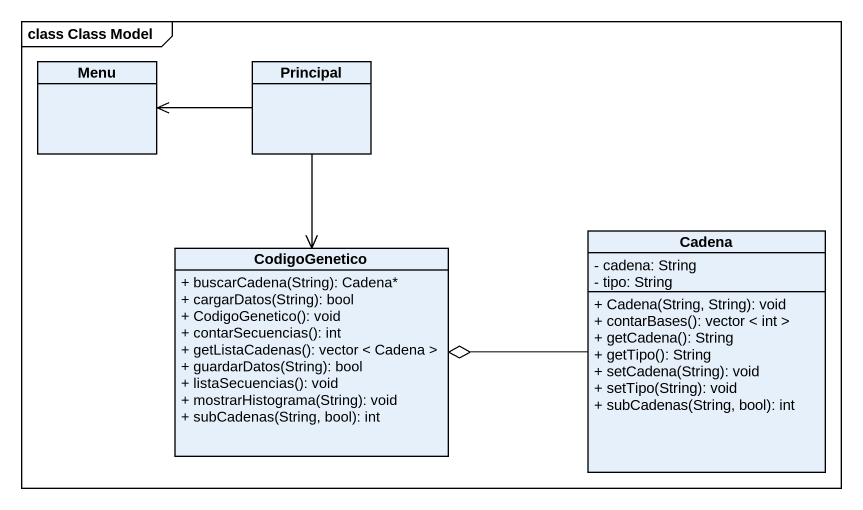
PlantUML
@startuml
mainframe class Class Model
hide circle
hide empty members
skinparam classAttributeIconSize 0
class Menu
class Principal
class CodigoGenetico {
  + buscarCadena(String): Cadena*
  + cargarDatos(String): bool
  + CodigoGenetico(): void
  + contarSecuencias(): int
  + getListaCadenas(): vector < Cadena >
  + guardarDatos(String): bool
  + listaSecuencias(): void
  + mostrarHistograma(String): void
  + subCadenas(String, bool): int
}
class Cadena {
  - cadena: String
  - tipo: String
  + Cadena(String, String): void
  + contarBases(): vector < int >
  + getCadena(): String
  + getTipo(): String
  + setCadena(String): void
  + setTipo(String): void
  + subCadenas(String, bool): int
}
Principal -left-> Menu
Principal --> CodigoGenetico
Cadena -left-o CodigoGenetico
@enduml
